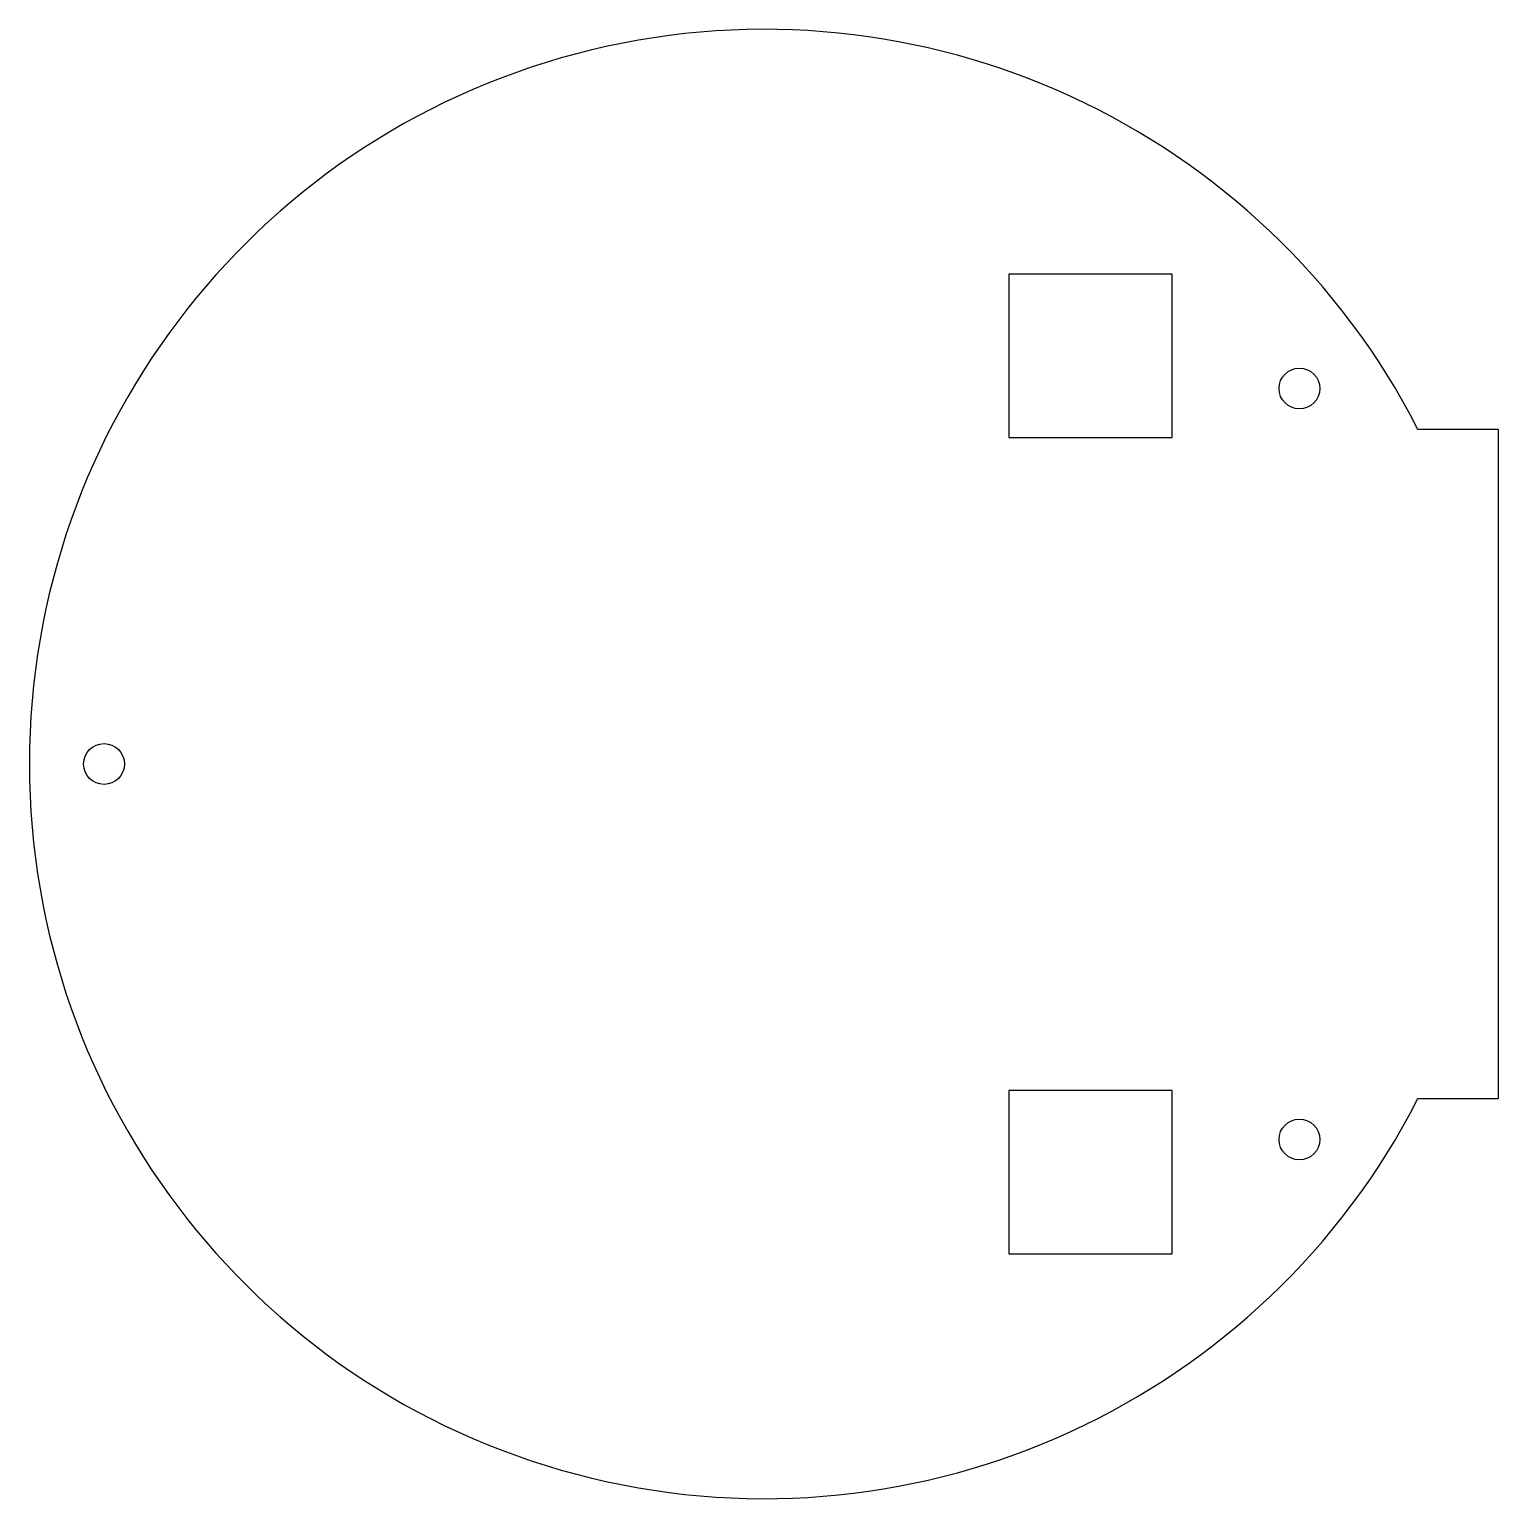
# Model space of a CAD drawing. Header units: millimetres. Extents: x -45 to 45, y -45 to 45.
import ezdxf

# ---------------------------------------------------------------- set-up
doc = ezdxf.new("R2010")
doc.units = ezdxf.units.MM

msp = doc.modelspace()

# ---------------------------------------------------------------- linework, layer by layer
at = {"color": 7, "linetype": 'Continuous', "lineweight": 25}
for p, q in [((15, 30), (15, 20)), ((25, 30), (15, 30)), ((25, 20), (25, 30)), ((15, 20), (25, 20)), ((45, 20.5), (40.059, 20.5)), ((45, -20.5), (45, 20.5)), ((25, -20), (15, -20)), ((15, -20), (15, -30)), ((25, -30), (25, -20)), ((40.059, -20.5), (45, -20.5)), ((15, -30), (25, -30))]:
    msp.add_line(p, q, dxfattribs=at)
for centre in [(32.799, 23), (-40.427, 0), (32.799, -23)]:
    msp.add_circle(centre, 1.25, dxfattribs=at)
msp.add_arc((0, 0), 45, 27.10069, 332.89931, dxfattribs=at)

doc.saveas('drawing.dxf')
